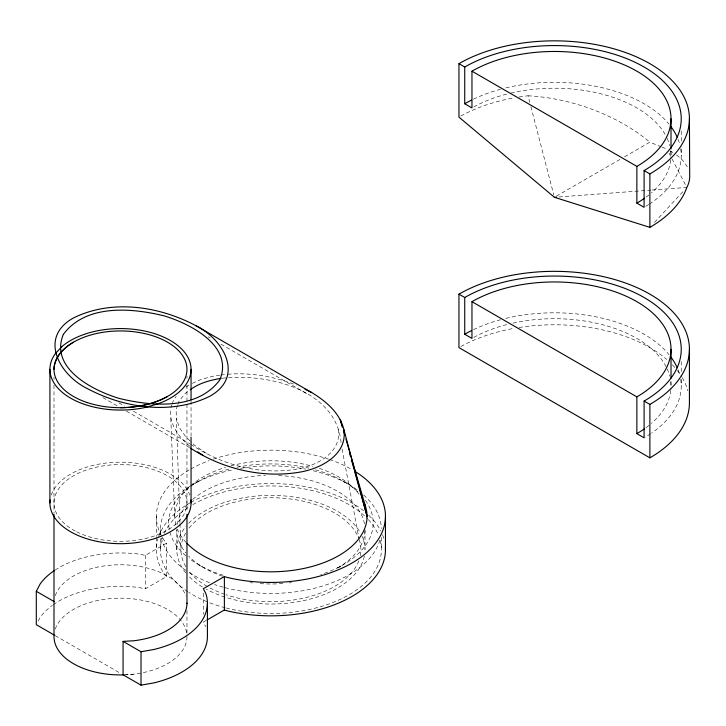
<?xml version="1.0" encoding="UTF-8"?>
<svg xmlns="http://www.w3.org/2000/svg" width="726" height="726" viewBox="0 0 726 726"><rect width="100%" height="100%" fill="white"/><g stroke="black" fill="none" stroke-linecap="round" stroke-linejoin="round"><path stroke-width="0.54" stroke-dasharray="3.63 2.72" d="M170.919 407.74L171.962 404.718M172.307 403.72L173.696 399.69L176.227 396.441M177.571 405.48L176.109 409.718L179.957 522.611M177.934 404.418L179.032 401.242L184.958 393.637L189.314 390.416M38.233 621.02L40.166 617.345A86.938 50.194 0 0 1 52.381 605.357M654.498 222.365L684.518 189.94M185.947 387.185L189.332 384.689M556.361 196.165L620.657 159.048M624.551 156.798L649.879 142.178L660.923 146.67M198.588 481.229L192.807 484.569A110.461 63.77 0 0 1 232.883 469.786M55.122 570.055A86.938 50.194 0 0 1 137.441 553.92L145.454 555.326L166.517 543.166L165.083 541.605A114.554 66.139 0 0 1 162.079 536.931M53.279 604.713A86.938 50.194 0 0 1 137.441 587.325L145.454 588.732L166.517 576.571L166.517 543.166M206.184 620.476L203.316 622.137L205.748 626.765M337.445 568.077L343.235 564.737M192.308 383.346L201.247 379.317L215.323 375.66L219.806 375.142M220.922 375.015L226.521 374.371M227.646 374.244C250.969 372.374 274.61 376.549 296.335 385.116M222.192 378.255C267.15 372.973 337.835 389.308 341.238 444.593M558.902 196.955L650.923 190.112M652.039 190.03L686.832 187.444L672.049 158.949M124.101 674.726L133.448 674.2M661.93 147.079L666.949 149.12M190.829 444.339C221.675 464.84 259.736 475.394 296.625 469.132C316.355 466.038 342.055 452.761 338.316 429.13M208.208 336.791L210.168 337.926M220.949 344.151L308.232 394.545M343.235 481.229L349.015 484.569M118.882 402.803L124.709 406.17M133.466 411.225L189.849 443.777M102.874 397.567L118.538 406.614M126.369 411.134L189.531 447.597M198.588 564.737L204.378 568.077M55.221 635.622L120.153 673.111M206.402 453.333L194.958 445.601L190.856 441.707M190.03 440.927L185.92 437.034L179.621 427.968L176.309 418.739M189.903 446.318C178.759 437.161 168.877 423.92 170.574 408.747M166.517 576.571L165.083 575.01A114.554 66.139 0 0 1 157.887 538.919M668.982 153.059L671.532 157.969M519.108 97.003A135.009 77.945 0 0 1 528.074 95.787L529.771 102.339M530.906 106.704L553.847 195.103M342.073 449.013L358.98 538.465M170.782 418.385L174.766 516.304M179.994 523.736L180.91 549.7M681.242 131.043L681.242 143.285M681.242 148.857L681.242 155.536M681.242 361.53L681.242 373.781M681.242 379.344L681.242 386.023M671.015 151.081L671.015 155.536M671.015 381.567L671.015 386.023M381.377 537.458L381.377 549.7M365.006 529.662L365.006 549.7A94.099 54.323 0 0 0 362.083 536.278M203.316 593.187L203.316 614.341M191.056 401.024L191.056 436.126M186.963 376.113L186.963 378.382M186.963 385.17L186.963 511.993M186.963 610.512L186.963 633.217M176.817 549.7L176.817 529.662A94.099 54.323 0 0 0 185.847 552.885M160.446 529.662L160.446 534.118M160.446 538.565L160.446 549.7M156.362 516.304L156.362 536.342M156.362 537.458L156.362 549.7M145.454 555.326L145.454 588.732M53.996 377.248L53.996 379.507M53.996 385.17L53.996 513.128M186.963 636.557A66.483 38.378 0 0 1 125.897 674.808M55.276 629.07A66.483 38.378 0 0 1 125.144 598.269A66.483 38.378 0 0 1 186.854 634.406M158.558 536.804A114.554 66.139 0 0 1 189.913 502.937M190.847 502.401A114.554 66.139 0 0 1 363.762 510.968M368.744 515.297A114.554 66.139 0 0 1 380.778 530.987M382.538 534.853A114.554 66.139 0 0 1 383.936 538.919M380.179 540.335A110.461 63.77 0 0 1 337.926 600.402A110.461 63.77 0 0 1 226.43 608.079M225.332 607.798A110.461 63.77 0 0 1 188.833 592.38M187.871 591.754A110.461 63.77 0 0 1 162.57 537.258M164.212 533.202A110.461 63.77 0 0 1 189.804 506.412M192.807 504.606A110.461 63.77 0 0 1 367.583 518.854M368.327 519.644A110.461 63.77 0 0 1 378.491 535.225M161.544 535.979A114.554 66.139 0 0 1 189.913 469.531M190.847 468.996A114.554 66.139 0 0 1 209.242 460.565M213.281 459.141A114.554 66.139 0 0 1 328.542 459.141M329.559 459.485A114.554 66.139 0 0 1 351.91 469.531M55.276 595.665A66.483 38.378 0 0 1 120.48 564.764A66.483 38.378 0 0 1 185.684 595.665M186.119 542.467A96.141 55.503 0 0 1 177.344 529.054M175.955 524.989A96.141 55.503 0 0 1 189.277 486.983M190.974 485.458A96.141 55.503 0 0 1 225.586 467.344M230.886 465.829A96.141 55.503 0 0 1 313.069 466.419M319.331 468.343A96.141 55.503 0 0 1 359.733 495.059M364.352 556.089A94.099 54.323 0 0 1 302.978 600.774A94.099 54.323 0 0 1 206.257 589.176M202.4 586.944A94.099 54.323 0 0 1 188.669 576.099M185.847 572.923A94.099 54.323 0 0 1 185.847 526.486M188.669 523.31A94.099 54.323 0 0 1 279.646 495.613A94.099 54.323 0 0 1 360.187 532.539M359.188 539.563A90.006 51.963 0 0 1 360.296 555.817M358.825 560.835A90.006 51.963 0 0 1 225.904 594.703M224.888 594.358A90.006 51.963 0 0 1 208.162 586.953M207.264 586.445A90.006 51.963 0 0 1 189.032 571.289M185.874 566.734A90.006 51.963 0 0 1 185.874 532.675M189.032 528.12A90.006 51.963 0 0 1 279.574 497.982A90.006 51.963 0 0 1 358.435 537.576M364.987 530.724A94.099 54.323 0 0 1 335.566 569.13M291.516 582.669A94.099 54.323 0 0 1 289.266 582.942M282.841 583.55A94.099 54.323 0 0 1 258.982 583.55M252.557 582.942A94.099 54.323 0 0 1 250.307 582.669M222.528 576.253A94.099 54.323 0 0 1 188.669 556.052M177.271 524.335A94.099 54.323 0 0 1 189.422 502.492M192.671 499.479A94.099 54.323 0 0 1 265.489 475.421M278.503 475.512A94.099 54.323 0 0 1 364.552 524.335M379.898 540.053A110.461 63.77 0 0 1 224.243 587.461M223.154 587.171A110.461 63.77 0 0 1 214.633 584.539M209.542 582.688A110.461 63.77 0 0 1 186.918 571.081M185.983 570.445A110.461 63.77 0 0 1 160.981 535.915M160.818 534.871A110.461 63.77 0 0 1 191.791 485.159M240.497 468.352A110.461 63.77 0 0 1 305.7 469.132M313.187 470.738A110.461 63.77 0 0 1 358.553 490.84M363.608 494.978A110.461 63.77 0 0 1 381.359 528.619M365.405 500.386A102.275 59.051 0 0 1 328.769 571.671M327.735 572.079A102.275 59.051 0 0 1 320.683 574.565M223.218 575.219A102.275 59.051 0 0 1 189.187 558.485M185.874 555.789A102.275 59.051 0 0 1 190.058 486.819M190.947 486.166A102.275 59.051 0 0 1 230.686 468.687M236.966 467.281A102.275 59.051 0 0 1 309.022 468.179M315.429 469.822A102.275 59.051 0 0 1 359.225 493.19M51.265 494.987A70.576 40.747 0 0 1 120.48 462.19A70.576 40.747 0 0 1 189.695 494.987M460.829 346.547A135.009 77.945 0 0 1 514.67 328.234M519.108 327.49A135.009 77.945 0 0 1 666.668 359.424M672.358 364.797A135.009 77.945 0 0 1 676.632 369.616M677.285 370.432A135.009 77.945 0 0 1 681.678 376.703M682.249 377.665A135.009 77.945 0 0 1 687.812 390.742M680.716 379.399A126.823 73.226 0 0 1 651.567 433.095M650.668 433.703A126.823 73.226 0 0 1 645.06 437.233M473.452 329.668A126.823 73.226 0 0 1 500.468 319.758M505.877 318.378A126.823 73.226 0 0 1 669.073 354.724M678.066 369.743A126.823 73.226 0 0 1 679.79 374.997M670.76 390.425A116.596 67.318 0 0 1 651.358 423.421M648.917 425.454A116.596 67.318 0 0 1 645.45 428.086M473.779 337.399A116.596 67.318 0 0 1 508.69 324.105M512.973 323.106A116.596 67.318 0 0 1 666.731 367.955M667.194 368.935A116.596 67.318 0 0 1 669.744 376.141M670.76 381.631A116.596 67.318 0 0 1 670.869 389.317M680.716 148.912A126.823 73.226 0 0 1 649.761 203.815M648.835 204.414A126.823 73.226 0 0 1 644.098 207.309M473.452 99.172A126.823 73.226 0 0 1 500.468 89.271M505.877 87.882A126.823 73.226 0 0 1 669.073 124.237M678.066 139.247A126.823 73.226 0 0 1 679.79 144.51M670.76 151.135A116.596 67.318 0 0 1 670.869 158.831M670.76 159.929A116.596 67.318 0 0 1 651.358 192.934M648.917 194.967A116.596 67.318 0 0 1 645.45 197.599M473.779 106.913A116.596 67.318 0 0 1 508.69 93.609M510.85 93.091A116.596 67.318 0 0 1 666.731 137.459M667.194 138.448A116.596 67.318 0 0 1 669.744 145.654M460.829 116.051A135.009 77.945 0 0 1 514.67 97.747M528.074 95.787A138.875 85.659 16.6 0 1 649.879 142.178M670.034 150.799A138.875 52.517 -4.2 0 1 672.929 152.542M676.45 154.965A138.875 52.517 -4.2 0 1 687.25 166.88M76.647 531.795A66.483 38.378 0 0 0 185.684 510.423A66.483 38.378 0 0 0 99.108 466.591A66.483 38.378 0 0 0 76.647 531.795"/><path stroke-width="1.09" d="M53.996 369.316C54.414 357.237 63.652 348.008 73.471 342.182M54.25 635.059L36.3 624.696L36.3 591.291L40.166 583.94A86.938 50.194 0 0 1 54.196 570.672M190.185 389.771C199.106 383.137 210.304 380.07 221.149 378.382M354.832 471.283A114.554 66.139 0 0 1 364.978 554.047A114.554 66.139 0 0 1 227.075 577.406L224.379 576.571L203.316 588.732L205.748 593.36A86.938 50.194 0 0 1 153.749 649.525L141.016 651.748L123.066 641.385L123.066 674.79L141.016 685.153L153.749 682.93A86.938 50.194 0 0 0 207.418 636.557L207.418 603.152M207.146 619.922L224.379 609.976L227.075 610.802A114.554 66.139 0 0 0 385.406 547.549M167.488 396.46C153.15 404.337 136.724 407.467 120.48 407.703M554.41 197.291L649.879 227.356L649.879 173.904A135.009 77.945 0 0 0 649.879 63.67A135.009 77.945 0 0 0 458.95 63.67L458.95 117.122L554.41 197.291L556.66 197.127M123.066 641.385L133.448 640.795A66.483 38.378 0 0 0 186.963 603.152M195.984 325.729C159.175 306.172 112.094 298.967 73.616 317.879C38.251 337.254 59.26 374.779 87.211 388.528C124.019 408.085 171.109 415.281 209.578 396.378C244.943 377.003 223.944 339.478 195.984 325.729L311.699 392.539C325.802 401.097 339.768 412.767 343.843 429.483L367.057 516.304L354.733 471.773M305.02 389.245L311.699 392.539M190.484 448.151C222.356 468.833 261.623 478.461 299.312 472.218C320.375 468.914 347.836 454.721 343.843 429.483M458.95 63.67L464.731 67.019A126.823 73.226 0 0 1 644.098 67.019A126.823 73.226 0 0 1 644.098 170.565L644.098 207.309L636.865 203.135L636.865 166.39A116.596 67.318 0 0 0 636.865 71.193A116.596 67.318 0 0 0 471.964 71.193L471.964 107.938L464.731 103.764L464.731 67.019M471.964 71.193L636.865 166.39M644.098 170.565L649.879 173.904M689.419 349.279L689.419 402.73A135.009 77.945 0 0 1 649.879 457.843L458.95 347.609L458.95 294.166L464.731 297.506A126.823 73.226 0 0 1 644.098 297.506A126.823 73.226 0 0 1 644.098 401.061L644.098 437.805L636.865 433.622L636.865 396.877A116.596 67.318 0 0 0 636.865 301.68A116.596 67.318 0 0 0 471.964 301.68L471.964 338.425L464.731 334.25L464.731 297.506M471.964 301.68L636.865 396.877M644.098 401.061L649.879 404.4L649.879 457.843M36.3 591.291L54.25 601.654M197.69 451.799L202.926 455.338M342.509 427.242L340.303 419.637L342.109 426.153M343.77 431.589L344.714 434.847M345.975 439.194L365.205 505.468M349.623 453.305L350.522 456.563M351.729 460.91L354.134 469.595M689.419 118.792L689.7 176.999A138.875 52.517 -4.2 0 1 686.832 187.444A135.009 77.945 0 0 1 649.879 227.356M671.015 118.792L671.015 148.857M671.015 349.279L671.015 378.228M385.461 516.304L385.461 549.7M224.379 576.571L224.379 609.976M191.056 369.316L191.056 399.89M191.056 437.261L191.056 502.937M186.963 514.262L186.963 603.714M141.016 651.748L141.016 685.153M53.996 514.262L53.996 636.557A66.483 38.378 0 0 0 123.729 674.89M49.913 369.316L49.913 502.937M364.479 503.545A96.141 55.503 0 0 1 305.646 568.059A96.141 55.503 0 0 1 186.872 543.266M190.865 499.942A70.576 40.747 0 0 1 120.48 543.683A70.576 40.747 0 0 1 50.103 499.942M458.95 294.166A135.009 77.945 0 0 1 649.879 294.166A135.009 77.945 0 0 1 649.879 404.4M464.731 334.25A126.823 73.226 0 0 1 471.446 330.648M670.361 356.357A126.823 73.226 0 0 1 677.222 367.746M644.543 428.73A116.596 67.318 0 0 1 636.865 433.622M464.731 103.764A126.823 73.226 0 0 1 471.446 100.161M670.361 125.87A126.823 73.226 0 0 1 677.222 137.25M644.543 198.243A116.596 67.318 0 0 1 636.865 203.135M63.316 334.432C49.413 368.345 92.801 390.416 118.919 398.347C151.607 406.424 197.3 410.353 219.878 379.825C233.781 345.912 190.403 323.841 164.285 315.91C131.588 307.824 85.895 303.904 63.316 334.432M61.801 346.683L55.285 353.725A70.576 40.747 0 0 0 70.576 398.129A70.576 40.747 0 0 0 147.487 406.959L159.693 403.193A70.576 40.747 0 0 0 170.383 340.512A70.576 40.747 0 0 0 61.801 346.683M87.238 402.558A66.483 38.378 0 0 0 186.963 369.316A66.483 38.378 0 0 0 87.238 336.084A66.483 38.378 0 0 0 87.238 402.558"/></g></svg>
